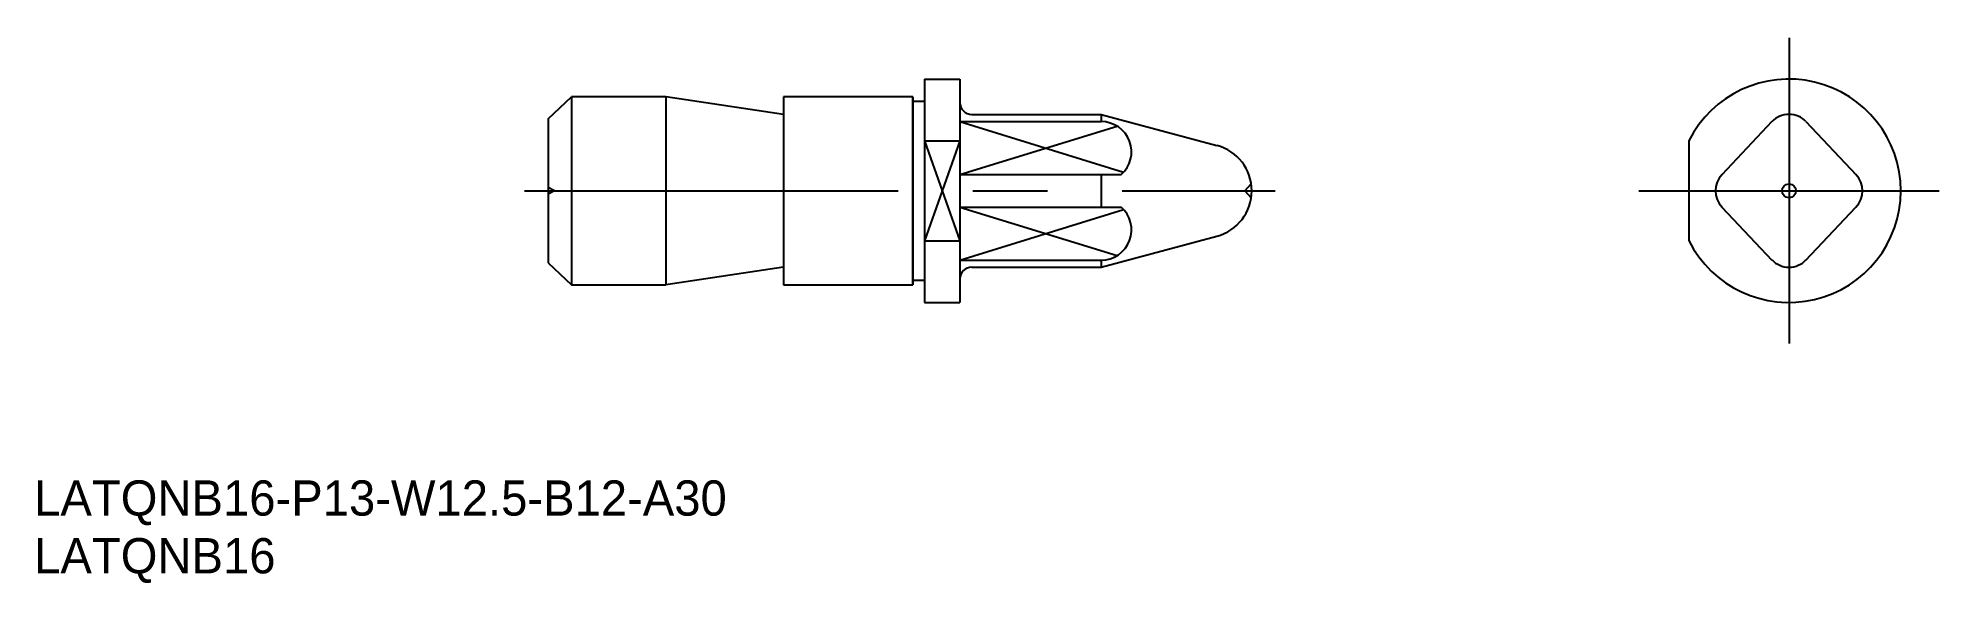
# Model space of a CAD drawing. Extents: x 35 to 196, y 108 to 154.
import ezdxf

# ---------------------------------------------------------------- set-up
doc = ezdxf.new("R2010")
doc.units = 0
doc.linetypes.add('CENTER', pattern=[50.8, 31.75, -6.35, 6.35, -6.35])
doc.linetypes.add('DASHED', pattern=[19.05, 12.7, -6.35])
doc.layers.get('0').update_dxf_attribs({"linetype": 'CONTINUOUS'})
doc.layers.add('CENTER', color=1, linetype='CENTER')

# ---------------------------------------------------------------- blocks, each defined once
blk = doc.blocks.new('*U2')
at = {"color": 7, "linetype": 'DASHED'}
blk.add_text('LATQNB16', height=3, dxfattribs=at).set_placement((34.23, 108.65))
blk = doc.blocks.new('*U3')
at = {"color": 7, "linetype": 'DASHED'}
blk.add_text('LATQNB16-P13-W12.5-B12-A30', height=3, dxfattribs=at).set_placement((34.23, 113.56))

msp = doc.modelspace()

# ---------------------------------------------------------------- linework, layer by layer
at = {"color": 7, "linetype": 'CONTINUOUS'}
for p, q in [((109.91, 150.69), (112.91, 150.69)), ((109.91, 150.69), (109.91, 131.69)), ((112.91, 150.69), (112.91, 131.69)), ((77.91, 147.31), (79.91, 149.19)), ((87.91, 149.19), (79.91, 149.19)), ((79.91, 149.19), (79.91, 133.19)), ((87.91, 149.19), (87.91, 133.19)), ((97.91, 147.69), (87.91, 149.19)), ((108.91, 149.19), (97.91, 149.19)), ((97.91, 149.19), (97.91, 133.19)), ((108.91, 149.19), (108.91, 133.19)), ((108.91, 133.19), (108.91, 149.19)), ((109.91, 148.79), (108.91, 148.79)), ((77.91, 147.31), (77.91, 135.06)), ((113.91, 147.69), (124.91, 147.69)), ((124.91, 147.69), (134.75, 145.05)), ((181.92, 147.07), (177.66, 142.56)), ((184.81, 147.07), (189.07, 142.56)), ((109.91, 145.43), (112.91, 145.43)), ((112.91, 145.69), (112.91, 145.69)), ((112.91, 145.69), (112.91, 145.69)), ((174.87, 145.43), (174.87, 136.94)), ((174.87, 145.43), (174.87, 136.94)), ((177.67, 139.8), (181.92, 135.3)), ((184.81, 135.3), (189.06, 139.8)), ((109.91, 136.94), (112.91, 136.94)), ((112.91, 136.69), (112.91, 136.69)), ((112.91, 136.69), (112.91, 136.69)), ((124.91, 134.69), (134.75, 137.32)), ((77.91, 135.06), (79.91, 133.19)), ((97.91, 134.69), (87.91, 133.19)), ((113.91, 134.69), (124.91, 134.69)), ((79.91, 133.19), (87.91, 133.19)), ((97.91, 133.19), (108.91, 133.19)), ((108.91, 133.59), (109.91, 133.59)), ((109.91, 131.69), (112.91, 131.69))]:
    msp.add_line(p, q, dxfattribs=at)
at = {"color": 3, "linetype": 'DASHED'}
for p, q in [((112.91, 147.07), (124.91, 147.07)), ((124.91, 147.69), (124.91, 147.07)), ((124.91, 142.57), (124.91, 139.8)), ((78.46, 141.19), (77.91, 141.46)), ((78.46, 141.19), (77.91, 140.91)), ((137.12, 141.19), (137.67, 141.77)), ((137.12, 141.19), (137.67, 140.6)), ((112.91, 135.3), (124.91, 135.3)), ((124.91, 135.3), (124.91, 134.69))]:
    msp.add_line(p, q, dxfattribs=at)
at = {"color": 3, "linetype": 'CONTINUOUS'}
for p, q in [((112.91, 147.07), (126.82, 142.78)), ((112.91, 147.07), (124.91, 147.07)), ((109.91, 145.43), (112.91, 136.94)), ((112.91, 145.43), (109.91, 136.94)), ((112.91, 142.57), (126.26, 146.69)), ((112.91, 142.57), (126.61, 142.57)), ((112.91, 139.8), (126.26, 135.68)), ((112.91, 139.8), (126.61, 139.8)), ((112.91, 135.3), (126.82, 139.59)), ((112.91, 135.3), (124.91, 135.3))]:
    msp.add_line(p, q, dxfattribs=at)
at = {"color": 7, "linetype": 'CONTINUOUS'}
msp.add_circle((183.37, 141.19), 0.59, dxfattribs=at)
for centre, radius, start, end in [((183.37, 141.19), 9.5, 206.5254, 153.4746), ((113.91, 148.69), 1, 180, 270), ((183.37, 145.69), 2, 43.8767, 136.1233), ((133.71, 141.19), 4, 285, 75), ((179.12, 141.19), 2, 136.1233, 223.8767), ((187.62, 141.19), 2, 316.1233, 43.8767), ((113.91, 133.69), 1, 90, 180), ((183.37, 136.69), 2, 223.8767, 316.1233)]:
    msp.add_arc(centre, radius, start, end, dxfattribs=at)
at = {"color": 3, "linetype": 'CONTINUOUS'}
for centre, start, end in [((124.92, 144.5), 311.0971, 90.2476), ((124.92, 137.86), 269.7524, 48.9029)]:
    msp.add_arc(centre, 2.57, start, end, dxfattribs=at)
at = {"layer": 'CENTER', "color": 1, "linetype": 'CENTER'}
for p, q in [((183.37, 154.19), (183.37, 128.19)), ((75.91, 141.19), (139.71, 141.19)), ((170.62, 141.19), (196.12, 141.19))]:
    msp.add_line(p, q, dxfattribs=at)

# ---------------------------------------------------------------- block references
at = {"color": 3, "linetype": 'DASHED'}
for name in ['*U3', '*U2']:
    msp.add_blockref(name, (0, 0), dxfattribs=at)

doc.saveas('drawing.dxf')
